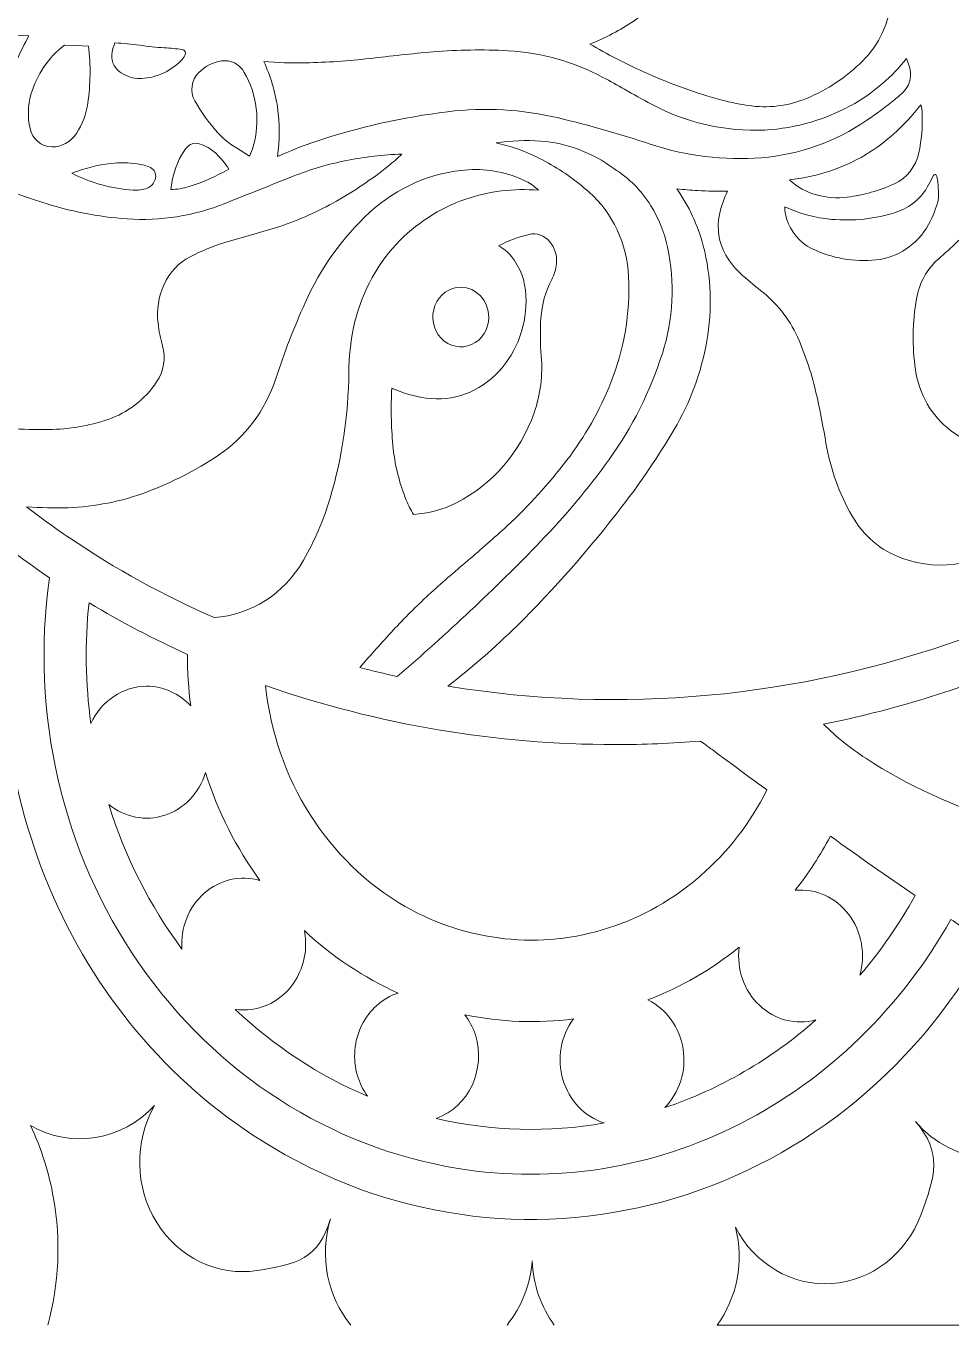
# Model space of a CAD drawing. Header units: millimetres. Extents: x -1202 to 1200, y -590 to 590.
# Drawn here: x -197 to 221, y -590 to -2 of the extents above; entities that cross this region are included whole.
import ezdxf

# ---------------------------------------------------------------- set-up
doc = ezdxf.new("R2010")
doc.units = ezdxf.units.MM
doc.header["$MEASUREMENT"] = 0
doc.layers.add('Layer 1', color=7, linetype='Continuous')

msp = doc.modelspace()

# ---------------------------------------------------------------- linework, layer by layer
at = {"layer": 'Layer 1', "color": 250, "lineweight": 20}
for points, knots in [([(110.9861, 51.2608), (108.1771, 38.481), (102.643, 26.5646), (94.7961, 16.4385), (89.9337, 10.3692), (84.2394, 5.1126), (77.9115, 0.8399), (71.5989, -3.42), (64.8893, -6.9753), (57.8896, -9.7623), (65.6755, -14.327), (73.6751, -18.4663), (81.8502, -22.1739), (92.7885, -27.1322), (104.0398, -31.2779), (115.5202, -34.5855), (120.1001, -35.8425), (124.7487, -36.8393), (129.4354, -37.563), (138.412, -38.9597), (147.5718, -37.8487), (156.0218, -34.3443), (165.3724, -30.4716), (173.9521, -24.7515), (181.3105, -17.4823), (188.8521, -10.0417), (193.5541, 0.0971), (194.5388, 10.9977), (195.3327, 19.8541), (194.7984, 28.793), (192.9664, 37.4716), (191.7832, 43.0584), (187.7835, 47.4834), (182.5852, 48.9499), (174.8299, 51.1402), (166.5784, 50.0038), (159.6018, 45.801), (155.3959, 43.2679), (151.1748, 40.7729), (146.9306, 38.3223), (141.8622, 35.3892), (136.1755, 33.8909), (130.4048, 33.9735), (124.3975, 34.056), (118.8024, 37.2113), (115.3522, 42.4426), (113.5585, 45.1788), (112.0852, 48.1373), (110.9861, 51.2608)], [0, 0, 0, 0, 0.0625, 0.0625, 0.0625, 0.125, 0.125, 0.125, 0.1875, 0.1875, 0.1875, 0.25, 0.25, 0.25, 0.3125, 0.3125, 0.3125, 0.375, 0.375, 0.375, 0.4375, 0.4375, 0.4375, 0.5, 0.5, 0.5, 0.5625, 0.5625, 0.5625, 0.625, 0.625, 0.625, 0.6875, 0.6875, 0.6875, 0.75, 0.75, 0.75, 0.8125, 0.8125, 0.8125, 0.875, 0.875, 0.875, 0.9375, 0.9375, 0.9375, 1, 1, 1, 1]), ([(-311.8613, 25.7456), (-312.0598, 24.0823), (-312.2353, 22.4189), (-312.4033, 20.7556), (-312.5713, 18.9716), (-312.7163, 17.1877), (-312.846, 15.4037), (-309.4569, 9.9756), (-305.5792, 4.9094), (-301.2589, 0.2939), (-289.8777, -11.8891), (-277.077, -22.4723), (-263.1846, -31.208), (-248.7884, -40.2548), (-233.6977, -47.9875), (-218.0725, -54.3107), (-212.9353, -56.3931), (-207.6608, -58.0818), (-202.2871, -59.3642), (-203.9511, -57.0406), (-205.1877, -54.406), (-205.9204, -51.5935), (-207.9662, -43.8228), (-207.8135, -35.5822), (-205.4777, -27.9004), (-203.1649, -20.282), (-200.0582, -12.9684), (-196.2264, -6.0801), (-223.5836, -4.0104), (-250.6279, 1.3415), (-276.8556, 9.8677), (-286.0536, 12.8642), (-295.0225, 16.5909), (-303.6938, 21.0222), (-306.4876, 22.4507), (-309.2127, 24.0315), (-311.8613, 25.7456)], [0, 0, 0, 0, 0.08333333, 0.08333333, 0.08333333, 0.16666667, 0.16666667, 0.16666667, 0.25, 0.25, 0.25, 0.33333333, 0.33333333, 0.33333333, 0.41666667, 0.41666667, 0.41666667, 0.5, 0.5, 0.5, 0.58333333, 0.58333333, 0.58333333, 0.66666667, 0.66666667, 0.66666667, 0.75, 0.75, 0.75, 0.83333333, 0.83333333, 0.83333333, 0.91666667, 0.91666667, 0.91666667, 1, 1, 1, 1]), ([(-241.9948, -177.8108), (-235.6212, -180.0837), (-229.0414, -181.6264), (-222.3623, -182.42), (-210.6836, -183.8103), (-198.9361, -184.4515), (-187.181, -184.3499), (-178.0747, -184.2738), (-169.0217, -182.731), (-160.3428, -179.7853), (-151.4883, -176.7824), (-143.7712, -170.84), (-138.3134, -162.828), (-135.0847, -158.092), (-134.1075, -152.029), (-135.6648, -146.4168), (-136.596, -143.0711), (-137.2753, -139.6492), (-137.6875, -136.1892), (-138.4127, -130.196), (-137.4661, -124.1013), (-134.9701, -118.6733), (-132.4588, -113.2071), (-128.314, -108.7948), (-123.1769, -106.1283), (-118.116, -103.5), (-112.8492, -101.3288), (-107.4449, -99.6527), (-103.239, -98.4084), (-99.0178, -97.2021), (-94.7967, -96.034), (-90.6901, -94.8976), (-86.5987, -93.6787), (-82.5302, -92.3708), (-73.6909, -89.3806), (-65.1266, -85.5397), (-56.9438, -80.9052), (-48.7534, -76.2707), (-40.9142, -70.9823), (-33.487, -65.078), (-31.3497, -63.3766), (-29.2964, -61.5482), (-27.3424, -59.5991), (-35.7083, -59.9229), (-44.0437, -60.8879), (-52.2724, -62.5005), (-60.5161, -64.113), (-68.6072, -66.4938), (-76.4541, -69.611), (-86.7132, -73.6931), (-96.9722, -77.7944), (-107.2159, -81.9083), (-121.406, -87.6094), (-136.573, -90.0091), (-151.702, -88.9489), (-164.793, -88.0347), (-177.7388, -85.5143), (-190.2801, -81.4258), (-210.2332, -74.9248), (-229.7437, -66.9699), (-248.6739, -57.6247), (-257.4139, -53.3076), (-265.8485, -48.3303), (-273.9245, -42.7372), (-288.4427, -32.4714), (-301.7091, -20.3328), (-313.4261, -6.5943), (-312.7621, -41.4865), (-304.6098, -75.7564), (-289.6106, -106.7886), (-277.0387, -132.7863), (-261.0014, -156.708), (-241.9948, -177.8108)], [0, 0, 0, 0, 0.04166667, 0.04166667, 0.04166667, 0.08333333, 0.08333333, 0.08333333, 0.125, 0.125, 0.125, 0.16666667, 0.16666667, 0.16666667, 0.20833333, 0.20833333, 0.20833333, 0.25, 0.25, 0.25, 0.29166667, 0.29166667, 0.29166667, 0.33333333, 0.33333333, 0.33333333, 0.375, 0.375, 0.375, 0.41666667, 0.41666667, 0.41666667, 0.45833333, 0.45833333, 0.45833333, 0.5, 0.5, 0.5, 0.54166667, 0.54166667, 0.54166667, 0.58333333, 0.58333333, 0.58333333, 0.625, 0.625, 0.625, 0.66666667, 0.66666667, 0.66666667, 0.70833333, 0.70833333, 0.70833333, 0.75, 0.75, 0.75, 0.79166667, 0.79166667, 0.79166667, 0.83333333, 0.83333333, 0.83333333, 0.875, 0.875, 0.875, 0.91666667, 0.91666667, 0.91666667, 0.95833333, 0.95833333, 0.95833333, 1, 1, 1, 1]), ([(-169.1972, -10.6511), (-169.1972, -10.6511), (-174.6321, -10.4353), (-174.6321, -10.4353), (-174.6321, -10.4353), (-180.0593, -10.2131), (-180.0593, -10.2131), (-187.2956, -15.711), (-192.6159, -23.596), (-195.2188, -32.6428), (-196.6461, -37.6138), (-196.8065, -42.8959), (-195.6691, -47.9557), (-194.5852, -52.8124), (-190.532, -56.2661), (-185.8452, -56.3359), (-181.3874, -56.3994), (-177.1893, -54.1012), (-174.6397, -50.2032), (-171.9834, -46.1337), (-170.2278, -41.4801), (-169.5026, -36.579), (-168.2355, -27.9956), (-168.1286, -19.2662), (-169.1972, -10.6511)], [0, 0, 0, 0, 0.125, 0.125, 0.125, 0.25, 0.25, 0.25, 0.375, 0.375, 0.375, 0.5, 0.5, 0.5, 0.625, 0.625, 0.625, 0.75, 0.75, 0.75, 0.875, 0.875, 0.875, 1, 1, 1, 1]), ([(-157.2208, -9.2163), (-153.4576, -9.3877), (-149.7098, -9.7433), (-145.9772, -10.2829), (-142.2446, -10.8162), (-138.4966, -11.2035), (-134.7412, -11.4447), (-132.0619, -11.578), (-129.3826, -11.8383), (-126.7186, -12.2319), (-126.1614, -12.3145), (-125.6882, -12.6827), (-125.4439, -13.2223), (-125.1997, -13.7556), (-125.2225, -14.3905), (-125.505, -14.9047), (-125.9859, -15.7618), (-126.566, -16.5427), (-127.2378, -17.2283), (-132.4435, -22.5231), (-139.382, -25.4371), (-146.5802, -25.3609), (-146.7252, -25.3609), (-146.8779, -25.3609), (-147.0229, -25.3609), (-149.9923, -25.0625), (-152.8394, -23.9515), (-155.282, -22.1295), (-157.8925, -20.1741), (-159.1673, -16.7522), (-158.5261, -13.4191), (-158.2436, -11.9716), (-157.8009, -10.5622), (-157.2208, -9.2163)], [0, 0, 0, 0, 0.09090909, 0.09090909, 0.09090909, 0.18181818, 0.18181818, 0.18181818, 0.27272727, 0.27272727, 0.27272727, 0.36363636, 0.36363636, 0.36363636, 0.45454545, 0.45454545, 0.45454545, 0.54545455, 0.54545455, 0.54545455, 0.63636364, 0.63636364, 0.63636364, 0.72727273, 0.72727273, 0.72727273, 0.81818182, 0.81818182, 0.81818182, 0.90909091, 0.90909091, 0.90909091, 1, 1, 1, 1]), ([(-96.2852, -60.507), (-95.5676, -59.1166), (-94.9875, -57.6501), (-94.5525, -56.1328), (-91.3694, -44.8386), (-92.8427, -32.6301), (-98.6134, -22.5675), (-100.7887, -18.7837), (-104.8802, -16.7458), (-109.0021, -17.3997), (-112.8645, -18.0092), (-116.4673, -19.8694), (-119.3145, -22.7199), (-122.6349, -26.0466), (-123.3296, -31.3858), (-120.9861, -35.5441), (-118.139, -40.6231), (-114.7574, -45.3338), (-110.9028, -49.6), (-109.0631, -51.6443), (-107.0251, -53.4854), (-104.8267, -55.0853), (-104.8267, -55.0853), (-100.5598, -57.7961), (-100.5598, -57.7961), (-100.5598, -57.7961), (-96.2852, -60.507), (-96.2852, -60.507)], [0, 0, 0, 0, 0.11111111, 0.11111111, 0.11111111, 0.22222222, 0.22222222, 0.22222222, 0.33333333, 0.33333333, 0.33333333, 0.44444444, 0.44444444, 0.44444444, 0.55555556, 0.55555556, 0.55555556, 0.66666667, 0.66666667, 0.66666667, 0.77777778, 0.77777778, 0.77777778, 0.88888889, 0.88888889, 0.88888889, 1, 1, 1, 1]), ([(201.2484, -16.3459), (194.6609, -24.5356), (186.7453, -31.4048), (177.8755, -36.6044), (165.319, -43.8164), (151.4037, -47.943), (137.1526, -48.6922), (119.3673, -49.5429), (101.6735, -45.5179), (85.7737, -36.9916), (81.6747, -34.7887), (77.5909, -32.5349), (73.5376, -30.2303), (70.3089, -28.3956), (67.0648, -26.6053), (63.7978, -24.853), (50.4168, -17.6727), (35.7688, -13.5588), (20.8001, -12.7779), (9.4801, -12.1811), (-1.8628, -12.3335), (-13.1676, -13.2287), (-22.7854, -14.1683), (-32.4031, -15.1904), (-42.0056, -16.3014), (-51.6159, -17.4124), (-61.2718, -18.06), (-70.9354, -18.2504), (-77.2328, -18.3711), (-83.5301, -18.1616), (-89.8046, -17.6219), (-86.7742, -24.1801), (-84.6828, -31.1826), (-83.5759, -38.3947), (-82.5455, -45.7782), (-82.5455, -53.2886), (-83.5759, -60.6721), (-77.9121, -58.1072), (-72.1415, -55.8281), (-66.2869, -53.8409), (-46.8222, -47.4161), (-26.8386, -42.9213), (-6.5954, -40.4136), (10.2205, -38.3312), (27.2424, -39.2898), (43.7607, -43.2387), (57.7141, -46.5717), (71.5378, -50.5142), (85.186, -55.0662), (101.4827, -60.4943), (118.6039, -62.583), (135.626, -61.2244), (152.6097, -59.8721), (169.0058, -54.0504), (183.3486, -44.2799), (187.6766, -41.3341), (191.8825, -38.1915), (195.9586, -34.8648), (197.2562, -33.8046), (198.5233, -32.6936), (199.7446, -31.5318), (202.4086, -29.005), (203.607, -25.1451), (202.8742, -21.4248), (202.5307, -19.6662), (201.9811, -17.9584), (201.2484, -16.3459)], [0, 0, 0, 0, 0.04545455, 0.04545455, 0.04545455, 0.09090909, 0.09090909, 0.09090909, 0.13636364, 0.13636364, 0.13636364, 0.18181818, 0.18181818, 0.18181818, 0.22727273, 0.22727273, 0.22727273, 0.27272727, 0.27272727, 0.27272727, 0.31818182, 0.31818182, 0.31818182, 0.36363636, 0.36363636, 0.36363636, 0.40909091, 0.40909091, 0.40909091, 0.45454545, 0.45454545, 0.45454545, 0.5, 0.5, 0.5, 0.54545455, 0.54545455, 0.54545455, 0.59090909, 0.59090909, 0.59090909, 0.63636364, 0.63636364, 0.63636364, 0.68181818, 0.68181818, 0.68181818, 0.72727273, 0.72727273, 0.72727273, 0.77272727, 0.77272727, 0.77272727, 0.81818182, 0.81818182, 0.81818182, 0.86363636, 0.86363636, 0.86363636, 0.90909091, 0.90909091, 0.90909091, 0.95454545, 0.95454545, 0.95454545, 1, 1, 1, 1]), ([(148.2817, -71.2426), (151.793, -74.5502), (155.9989, -76.9119), (160.5483, -78.1245), (165.0671, -79.3244), (169.7539, -79.6609), (174.3795, -79.1022), (181.7761, -78.2197), (189.0047, -76.1691), (195.8365, -73.0202), (201.3629, -70.4744), (205.4313, -65.2875), (206.8053, -59.0405), (208.0724, -53.2632), (208.5991, -47.3272), (208.3625, -41.4039), (208.3091, -39.9882), (208.1029, -38.5851), (207.7594, -37.2138), (203.9963, -42.0515), (199.8363, -46.5209), (195.325, -50.565), (190.8138, -54.6155), (185.9057, -58.1453), (180.6846, -61.0847), (170.5782, -66.6017), (159.5865, -70.049), (148.2817, -71.2426)], [0, 0, 0, 0, 0.11111111, 0.11111111, 0.11111111, 0.22222222, 0.22222222, 0.22222222, 0.33333333, 0.33333333, 0.33333333, 0.44444444, 0.44444444, 0.44444444, 0.55555556, 0.55555556, 0.55555556, 0.66666667, 0.66666667, 0.66666667, 0.77777778, 0.77777778, 0.77777778, 0.88888889, 0.88888889, 0.88888889, 1, 1, 1, 1]), ([(-105.6358, -66.3604), (-111.353, -69.6935), (-117.3909, -72.3599), (-123.6501, -74.3153), (-126.3064, -75.1533), (-129.0621, -75.6041), (-131.8405, -75.6676), (-131.3749, -70.1823), (-129.7567, -64.8876), (-127.1079, -60.1578), (-126.4439, -59.0151), (-125.711, -57.9231), (-124.9096, -56.8946), (-123.4974, -55.0789), (-121.2152, -54.3107), (-119.0855, -54.9329), (-116.2307, -55.7582), (-113.6049, -57.2819), (-111.3988, -59.3706), (-109.2235, -61.4466), (-107.2846, -63.7956), (-105.6358, -66.3604)], [0, 0, 0, 0, 0.14285714, 0.14285714, 0.14285714, 0.28571429, 0.28571429, 0.28571429, 0.42857143, 0.42857143, 0.42857143, 0.57142857, 0.57142857, 0.57142857, 0.71428571, 0.71428571, 0.71428571, 0.85714286, 0.85714286, 0.85714286, 1, 1, 1, 1]), ([(-46.3719, -292.188), (-40.7309, -293.6481), (-35.0671, -294.9941), (-29.3804, -296.232), (-6.9084, -276.9766), (14.7164, -256.6229), (35.4176, -235.2279), (46.646, -223.629), (57.0501, -211.1603), (66.5533, -197.9297), (76.9803, -183.4167), (85.1324, -167.2023), (90.6894, -149.9213), (95.6739, -134.4242), (96.4906, -117.7463), (93.0404, -101.7795), (91.5902, -95.0817), (89.0331, -88.714), (85.476, -82.9748), (81.1937, -76.0739), (75.4612, -70.3283), (68.7365, -66.1954), (58.9583, -58.8944), (47.4856, -54.571), (35.5703, -53.7076), (28.8608, -53.2188), (22.1206, -53.5108), (15.4721, -54.571), (23.2275, -56.2598), (30.7309, -59.0722), (37.7763, -62.9258), (44.8065, -66.7795), (51.4168, -71.4394), (57.4928, -76.823), (68.2403, -86.3523), (74.7437, -100.2495), (75.4231, -115.1244), (76.1788, -131.561), (73.4232, -147.9595), (67.3777, -163.1074), (62.3016, -175.8174), (55.5539, -187.702), (47.3483, -198.4058), (39.1655, -209.0715), (30.1583, -218.9881), (20.4261, -228.054), (14.5409, -233.3868), (8.5794, -238.6245), (2.5415, -243.7605), (-3.4505, -248.8521), (-9.3662, -254.039), (-15.2132, -259.3083), (-20.7321, -264.4317), (-26.0676, -269.7646), (-31.2124, -275.2942), (-36.3648, -280.8302), (-41.4102, -286.4551), (-46.3642, -292.188)], [0, 0, 0, 0, 0.05263158, 0.05263158, 0.05263158, 0.10526316, 0.10526316, 0.10526316, 0.15789474, 0.15789474, 0.15789474, 0.21052632, 0.21052632, 0.21052632, 0.26315789, 0.26315789, 0.26315789, 0.31578947, 0.31578947, 0.31578947, 0.36842105, 0.36842105, 0.36842105, 0.42105263, 0.42105263, 0.42105263, 0.47368421, 0.47368421, 0.47368421, 0.52631579, 0.52631579, 0.52631579, 0.57894737, 0.57894737, 0.57894737, 0.63157895, 0.63157895, 0.63157895, 0.68421053, 0.68421053, 0.68421053, 0.73684211, 0.73684211, 0.73684211, 0.78947368, 0.78947368, 0.78947368, 0.84210526, 0.84210526, 0.84210526, 0.89473684, 0.89473684, 0.89473684, 0.94736842, 0.94736842, 0.94736842, 1, 1, 1, 1]), ([(-176.777, -68.2714), (-168.0447, -72.7027), (-158.5948, -75.3057), (-148.9465, -75.9215), (-146.8015, -76.0612), (-144.649, -75.7628), (-142.6033, -75.0454), (-142.2979, -74.9438), (-142.0079, -74.8041), (-141.7331, -74.6391), (-140.2523, -73.7249), (-139.1989, -72.1885), (-138.8249, -70.4045), (-138.428, -68.4745), (-139.3745, -66.5128), (-141.0843, -65.7383), (-143.0002, -64.8749), (-145.0078, -64.2781), (-147.0687, -63.9734), (-151.0304, -63.4528), (-155.0377, -63.3956), (-159.0146, -63.8019), (-165.083, -64.532), (-171.0445, -66.0367), (-176.777, -68.2714)], [0, 0, 0, 0, 0.125, 0.125, 0.125, 0.25, 0.25, 0.25, 0.375, 0.375, 0.375, 0.5, 0.5, 0.5, 0.625, 0.625, 0.625, 0.75, 0.75, 0.75, 0.875, 0.875, 0.875, 1, 1, 1, 1]), ([(-197.2187, -219.3563), (-190.8984, -224.2829), (-184.4178, -228.9872), (-177.8075, -233.4567), (-157.0071, -247.5189), (-135.0847, -259.5877), (-112.2844, -269.5424), (-95.6364, -268.4694), (-80.5227, -258.7878), (-71.8361, -243.6209), (-66.7677, -234.7899), (-62.7068, -225.3431), (-59.7452, -215.4837), (-54.3408, -197.0091), (-51.4937, -177.7918), (-51.2952, -158.4411), (-51.2189, -151.591), (-50.4937, -144.7725), (-49.1121, -138.081), (-46.1352, -123.8855), (-39.4868, -110.8581), (-29.9147, -100.478), (-21.0526, -91.1138), (-10.2517, -84.1112), (1.6255, -80.0291), (12.2433, -76.385), (23.4259, -75.02), (34.5398, -76.0104), (32.9292, -74.328), (31.0514, -72.9567), (29.0058, -71.9473), (20.8154, -67.9159), (11.8082, -66.1129), (2.8011, -66.7033), (-13.6789, -67.7762), (-29.3727, -74.5883), (-41.8683, -86.0857), (-54.1653, -97.399), (-64.1189, -111.3088), (-71.1033, -126.9392), (-76.1031, -138.1191), (-80.5303, -149.5848), (-84.3621, -161.2726), (-89.087, -175.6587), (-98.2622, -187.9115), (-110.3837, -196.0124), (-120.6121, -202.8435), (-131.5276, -208.443), (-142.9239, -212.6966), (-154.3431, -216.9629), (-166.3196, -219.35), (-178.4182, -219.7754), (-184.685, -219.9912), (-190.9594, -219.8579), (-197.211, -219.3563)], [0, 0, 0, 0, 0.05555556, 0.05555556, 0.05555556, 0.11111111, 0.11111111, 0.11111111, 0.16666667, 0.16666667, 0.16666667, 0.22222222, 0.22222222, 0.22222222, 0.27777778, 0.27777778, 0.27777778, 0.33333333, 0.33333333, 0.33333333, 0.38888889, 0.38888889, 0.38888889, 0.44444444, 0.44444444, 0.44444444, 0.5, 0.5, 0.5, 0.55555556, 0.55555556, 0.55555556, 0.61111111, 0.61111111, 0.61111111, 0.66666667, 0.66666667, 0.66666667, 0.72222222, 0.72222222, 0.72222222, 0.77777778, 0.77777778, 0.77777778, 0.83333333, 0.83333333, 0.83333333, 0.88888889, 0.88888889, 0.88888889, 0.94444444, 0.94444444, 0.94444444, 1, 1, 1, 1]), ([(215.7361, -79.6164), (214.8125, -83.7938), (213.3012, -87.7935), (211.2401, -91.482), (206.1717, -100.5669), (197.3478, -106.5346), (187.4705, -107.5631), (177.4787, -108.598), (167.4029, -106.8013), (158.2736, -102.3636), (152.8464, -99.7226), (148.7092, -94.7706), (146.8925, -88.714), (146.3887, -87.038), (146.1216, -85.2857), (146.1139, -83.5208), (152.8616, -86.5491), (159.9987, -88.4474), (167.2884, -89.1584), (177.1733, -90.0409), (187.1193, -88.9426), (196.6302, -85.9206), (202.8131, -83.9525), (208.0571, -79.5212), (211.2554, -73.5471), (212.0035, -72.1568), (212.7363, -70.7601), (213.4614, -69.3507), (213.5989, -69.084), (213.8278, -68.8809), (214.1027, -68.7793), (214.3545, -68.6904), (214.6217, -68.8174), (214.7286, -69.0713), (214.8201, -69.2872), (214.8964, -69.5157), (214.9575, -69.7506), (215.1941, -70.6966), (215.3621, -71.6679), (215.4613, -72.6393), (215.6826, -74.9565), (215.7743, -77.2865), (215.7361, -79.6164)], [0, 0, 0, 0, 0.07142857, 0.07142857, 0.07142857, 0.14285714, 0.14285714, 0.14285714, 0.21428571, 0.21428571, 0.21428571, 0.28571429, 0.28571429, 0.28571429, 0.35714286, 0.35714286, 0.35714286, 0.42857143, 0.42857143, 0.42857143, 0.5, 0.5, 0.5, 0.57142857, 0.57142857, 0.57142857, 0.64285714, 0.64285714, 0.64285714, 0.71428571, 0.71428571, 0.71428571, 0.78571429, 0.78571429, 0.78571429, 0.85714286, 0.85714286, 0.85714286, 0.92857143, 0.92857143, 0.92857143, 1, 1, 1, 1]), ([(-6.2442, -300.638), (71.9347, -313.4051), (151.8465, -306.0343), (226.8042, -279.1478), (260.7184, -266.9839), (292.9762, -250.0901), (322.7304, -228.9111), (320.7534, -223.3623), (318.2038, -218.0549), (315.1353, -213.0966), (312.8912, -209.4652), (309.6395, -206.6591), (305.8381, -205.0846), (299.7392, -202.6848), (292.9838, -203.0784), (287.175, -206.1702), (281.9691, -208.9446), (277.0076, -212.2014), (272.3513, -215.9154), (265.3747, -221.4831), (258.4667, -227.1461), (251.6273, -232.9107), (236.7961, -245.4112), (217.0337, -249.0743), (199.1187, -242.6368), (189.6841, -239.2466), (181.6693, -232.4282), (176.4864, -223.375), (170.7232, -213.3124), (166.7541, -202.2087), (164.7847, -190.6097), (163.6244, -183.8167), (162.3267, -177.0554), (160.8765, -170.3258), (158.93, -161.2917), (156.1591, -152.4861), (152.6022, -144.0297), (148.9917, -135.4527), (143.4042, -127.9931), (136.3588, -122.3428), (133.2521, -119.8541), (130.1835, -117.2956), (127.1684, -114.68), (124.1303, -112.0453), (121.5275, -108.8963), (119.4589, -105.3475), (116.2759, -99.8813), (115.2301, -93.3041), (116.543, -87.0316), (117.314, -83.3431), (118.5429, -79.7815), (120.184, -76.4357), (115.6805, -76.4611), (111.1845, -76.3469), (106.6886, -76.112), (103.5513, -75.9342), (100.4218, -75.6803), (97.2998, -75.3438), (102.6888, -83.0955), (106.7267, -91.8248), (109.2152, -101.1002), (112.8256, -115.1625), (113.3905, -129.9103), (110.8486, -144.2392), (108.3145, -158.5046), (103.2766, -172.1288), (96.0021, -184.4071), (88.8575, -196.4695), (81.0259, -208.0494), (72.553, -219.0897), (57.798, -238.3324), (41.8218, -256.4769), (24.7388, -273.4023), (14.8386, -283.084), (4.4421, -292.1626), (-6.4046, -300.6126)], [0, 0, 0, 0, 0.04, 0.04, 0.04, 0.08, 0.08, 0.08, 0.12, 0.12, 0.12, 0.16, 0.16, 0.16, 0.2, 0.2, 0.2, 0.24, 0.24, 0.24, 0.28, 0.28, 0.28, 0.32, 0.32, 0.32, 0.36, 0.36, 0.36, 0.4, 0.4, 0.4, 0.44, 0.44, 0.44, 0.48, 0.48, 0.48, 0.52, 0.52, 0.52, 0.56, 0.56, 0.56, 0.6, 0.6, 0.6, 0.64, 0.64, 0.64, 0.68, 0.68, 0.68, 0.72, 0.72, 0.72, 0.76, 0.76, 0.76, 0.8, 0.8, 0.8, 0.84, 0.84, 0.84, 0.88, 0.88, 0.88, 0.92, 0.92, 0.92, 0.96, 0.96, 0.96, 1, 1, 1, 1]), ([(235.6358, -77.6674), (234.7275, -81.7305), (233.3687, -85.6603), (231.5902, -89.387), (229.804, -93.1263), (227.3615, -96.4721), (224.3998, -99.2401), (221.5297, -101.9192), (218.6291, -104.5539), (215.6903, -107.1378), (210.5074, -111.7024), (206.9961, -118.0574), (205.7748, -125.0981), (203.92, -135.7384), (203.7673, -146.6327), (205.3168, -157.3238), (206.9198, -168.3704), (212.6294, -178.2616), (221.1633, -184.7753), (233.9641, -194.5586), (250.1769, -197.8345), (265.4586, -193.7205), (272.2751, -191.8858), (278.3434, -187.7401), (282.7553, -181.9057), (284.1294, -180.0837), (285.2133, -178.0394), (285.9537, -175.8428), (277.3358, -165.9325), (269.695, -155.1144), (263.1381, -143.5599), (259.5887, -137.1986), (256.3751, -130.6341), (253.5051, -123.8982), (247.0398, -108.7122), (241.0783, -93.2977), (235.6358, -77.6674)], [0, 0, 0, 0, 0.08333333, 0.08333333, 0.08333333, 0.16666667, 0.16666667, 0.16666667, 0.25, 0.25, 0.25, 0.33333333, 0.33333333, 0.33333333, 0.41666667, 0.41666667, 0.41666667, 0.5, 0.5, 0.5, 0.58333333, 0.58333333, 0.58333333, 0.66666667, 0.66666667, 0.66666667, 0.75, 0.75, 0.75, 0.83333333, 0.83333333, 0.83333333, 0.91666667, 0.91666667, 0.91666667, 1, 1, 1, 1]), ([(-31.8612, -165.6341), (-32.2963, -174.2302), (-32.1207, -182.8517), (-31.3422, -191.416), (-30.5635, -200.0247), (-28.5179, -208.4557), (-25.289, -216.3915), (-24.3807, -218.6326), (-23.2815, -220.7848), (-22.022, -222.8291), (-15.259, -222.4418), (-8.6335, -220.6515), (-2.5192, -217.5533), (13.7164, -209.3382), (26.3189, -194.73), (32.6238, -176.8014), (35.5245, -168.5609), (36.6236, -159.7299), (35.8527, -150.9688), (35.3565, -145.2931), (35.2955, -139.5793), (35.6847, -133.8973), (36.097, -127.7645), (37.7763, -121.8095), (40.5853, -116.4385), (41.7456, -114.2356), (42.4707, -111.804), (42.7226, -109.29), (43.0889, -105.6458), (41.9975, -102.0081), (39.7151, -99.2718), (37.364, -96.4657), (33.7841, -95.2087), (30.3339, -95.9832), (25.5403, -97.0561), (20.907, -98.8084), (16.556, -101.1891), (18.762, -102.3445), (20.7313, -103.9698), (22.3344, -105.9633), (26.3037, -110.9025), (28.624, -117.1051), (28.937, -123.5998), (29.5554, -136.4494), (25.0746, -148.9817), (16.5865, -158.1301), (8.0069, -167.3737), (-4.1299, -171.8177), (-16.2285, -170.129), (-21.6022, -169.3862), (-26.8614, -167.8689), (-31.8612, -165.6341)], [0, 0, 0, 0, 0.05882353, 0.05882353, 0.05882353, 0.11764706, 0.11764706, 0.11764706, 0.17647059, 0.17647059, 0.17647059, 0.23529412, 0.23529412, 0.23529412, 0.29411765, 0.29411765, 0.29411765, 0.35294118, 0.35294118, 0.35294118, 0.41176471, 0.41176471, 0.41176471, 0.47058824, 0.47058824, 0.47058824, 0.52941176, 0.52941176, 0.52941176, 0.58823529, 0.58823529, 0.58823529, 0.64705882, 0.64705882, 0.64705882, 0.70588235, 0.70588235, 0.70588235, 0.76470588, 0.76470588, 0.76470588, 0.82352941, 0.82352941, 0.82352941, 0.88235294, 0.88235294, 0.88235294, 0.94117647, 0.94117647, 0.94117647, 1, 1, 1, 1]), ([(-0.5652, -119.9176), (-5.687, -119.9176), (-10.3128, -123.2062), (-12.2745, -128.2533), (-14.2362, -133.2942), (-13.1523, -139.1032), (-9.5266, -142.9632), (-5.9008, -146.8231), (-0.4506, -147.9786), (4.2896, -145.8899), (9.0298, -143.8012), (12.1135, -138.881), (12.1135, -133.4211), (12.1135, -125.9615), (6.4421, -119.9176), (-0.5652, -119.9176)], [0, 0, 0, 0, 0.2, 0.2, 0.2, 0.4, 0.4, 0.4, 0.6, 0.6, 0.6, 0.8, 0.8, 0.8, 1, 1, 1, 1]), ([(-204.2259, -239.0562), (-198.5239, -243.3606), (-192.7227, -247.5062), (-186.8222, -251.4868), (-195.608, -313.1131), (-181.0439, -375.9265), (-146.3435, -426.1125), (-111.6432, -476.3049), (-59.6383, -509.7559), (-1.7712, -519.1074), (41.7303, -526.1417), (86.2088, -519.082), (125.8937, -498.8426), (165.5328, -478.6221), (198.7218, -446.4472), (221.3465, -406.3111), (226.7661, -409.8854), (232.2161, -413.4089), (237.6967, -416.8816), (170.2119, -538.2422), (23.1282, -578.3656), (-90.8351, -506.5054), (-133.245, -479.7522), (-166.831, -439.6605), (-186.9673, -391.741), (-207.0731, -343.8722), (-213.0957, -290.6325), (-204.2259, -239.0498)], [0, 0, 0, 0, 0.11111111, 0.11111111, 0.11111111, 0.22222222, 0.22222222, 0.22222222, 0.33333333, 0.33333333, 0.33333333, 0.44444444, 0.44444444, 0.44444444, 0.55555556, 0.55555556, 0.55555556, 0.66666667, 0.66666667, 0.66666667, 0.77777778, 0.77777778, 0.77777778, 0.88888889, 0.88888889, 0.88888889, 1, 1, 1, 1]), ([(337.699, -242.7384), (311.6851, -261.778), (283.7325, -277.6305), (254.3752, -289.9913), (225.0486, -302.3394), (194.6685, -311.6656), (163.6702, -317.8301), (169.5249, -323.6836), (175.9291, -328.8641), (182.799, -333.3018), (202.2177, -345.8467), (223.1632, -355.4903), (245.0476, -361.9595), (271.4812, -369.7747), (299.6018, -367.9463), (324.9515, -356.779), (331.9589, -353.6872), (338.4089, -349.3257), (344.0192, -343.8913), (352.7058, -335.473), (358.0567, -323.8359), (358.9803, -311.3672), (360.8275, -286.3726), (353.1638, -261.6446), (337.699, -242.7384)], [0, 0, 0, 0, 0.125, 0.125, 0.125, 0.25, 0.25, 0.25, 0.375, 0.375, 0.375, 0.5, 0.5, 0.5, 0.625, 0.625, 0.625, 0.75, 0.75, 0.75, 0.875, 0.875, 0.875, 1, 1, 1, 1]), ([(-122.8868, -309.5515), (-128.1613, -303.8695), (-135.3441, -300.6697), (-142.8475, -300.6634), (-153.5951, -300.7459), (-163.3808, -307.285), (-168.1133, -317.5571), (-170.5788, -299.4445), (-170.8613, -281.0715), (-168.9453, -262.8826), (-154.5034, -271.5422), (-139.6188, -279.332), (-124.36, -286.2202), (-124.3829, -294.0227), (-123.8944, -301.8252), (-122.8868, -309.5578)], [0, 0, 0, 0, 0.2, 0.2, 0.2, 0.4, 0.4, 0.4, 0.6, 0.6, 0.6, 0.8, 0.8, 0.8, 1, 1, 1, 1]), ([(138.0304, -347.6497), (122.8709, -377.7803), (97.086, -400.2609), (66.3549, -410.1457), (35.6314, -420.0369), (2.4728, -416.5197), (-25.8158, -400.3688), (-60.9741, -380.0658), (-84.5759, -342.7231), (-88.9955, -300.3904), (-37.8991, -318.0714), (15.4874, -327.0737), (69.2173, -327.0737), (82.1632, -327.0737), (95.109, -326.5658), (108.0168, -325.5374), (108.0168, -325.5374), (109.8945, -326.9214), (109.8945, -326.9214), (110.5128, -327.3785), (111.1388, -327.8419), (111.7646, -328.3054), (111.7646, -328.3054), (112.7035, -328.991), (112.7035, -328.991), (113.0165, -329.2259), (113.3294, -329.4545), (113.6424, -329.683), (113.6424, -329.683), (114.5736, -330.375), (114.5736, -330.375), (114.8866, -330.6099), (115.1995, -330.8385), (115.5125, -331.067), (115.5125, -331.067), (123.0159, -336.5967), (123.0159, -336.5967), (128.0157, -340.2853), (133.023, -343.9738), (138.0304, -347.6497)], [0, 0, 0, 0, 0.07692308, 0.07692308, 0.07692308, 0.15384615, 0.15384615, 0.15384615, 0.23076923, 0.23076923, 0.23076923, 0.30769231, 0.30769231, 0.30769231, 0.38461538, 0.38461538, 0.38461538, 0.46153846, 0.46153846, 0.46153846, 0.53846154, 0.53846154, 0.53846154, 0.61538462, 0.61538462, 0.61538462, 0.69230769, 0.69230769, 0.69230769, 0.76923077, 0.76923077, 0.76923077, 0.84615385, 0.84615385, 0.84615385, 0.92307692, 0.92307692, 0.92307692, 1, 1, 1, 1]), ([(-159.9993, -354.1761), (-152.786, -360.1121), (-143.3055, -361.9468), (-134.596, -359.0899), (-125.879, -356.2267), (-119.0091, -349.04), (-116.1848, -339.8091), (-110.5898, -357.4393), (-102.2544, -373.9394), (-91.5221, -388.6238), (-100.3231, -386.0717), (-109.7425, -388.2365), (-116.765, -394.4265), (-123.7951, -400.6164), (-127.5583, -410.0568), (-126.8637, -419.7385), (-141.4125, -400.1085), (-152.6256, -377.92), (-159.9993, -354.1824)], [0, 0, 0, 0, 0.16666667, 0.16666667, 0.16666667, 0.33333333, 0.33333333, 0.33333333, 0.5, 0.5, 0.5, 0.66666667, 0.66666667, 0.66666667, 0.83333333, 0.83333333, 0.83333333, 1, 1, 1, 1]), ([(150.8388, -393.0996), (156.8386, -385.4558), (162.1817, -377.247), (166.7998, -368.5812), (179.4862, -377.6978), (192.2641, -386.6621), (205.1489, -395.4676), (198.0043, -408.4189), (189.6154, -420.5257), (180.0969, -431.6105), (182.8295, -422.1129), (180.9517, -411.79), (175.0895, -404.0701), (169.2272, -396.3438), (160.1361, -392.2298), (150.8465, -393.0996)], [0, 0, 0, 0, 0.2, 0.2, 0.2, 0.4, 0.4, 0.4, 0.6, 0.6, 0.6, 0.8, 0.8, 0.8, 1, 1, 1, 1]), ([(-71.4315, -411.3329), (-58.8216, -423.135), (-44.5017, -432.6897), (-29.0217, -439.6224), (-36.1205, -441.9968), (-42.0362, -447.2789), (-45.4788, -454.3069), (-48.9213, -461.3284), (-49.6007, -469.5245), (-47.3642, -477.0794), (-46.3795, -480.4252), (-44.8452, -483.555), (-42.8377, -486.3357), (-64.7984, -477.0731), (-85.0644, -463.7727), (-102.7047, -447.044), (-95.331, -448.1233), (-87.8658, -446.0346), (-81.9349, -441.2477), (-76.0114, -436.4608), (-72.111, -429.3567), (-71.1033, -421.5098), (-70.6606, -418.1196), (-70.7752, -414.6786), (-71.4315, -411.3329)], [0, 0, 0, 0, 0.125, 0.125, 0.125, 0.25, 0.25, 0.25, 0.375, 0.375, 0.375, 0.5, 0.5, 0.5, 0.625, 0.625, 0.625, 0.75, 0.75, 0.75, 0.875, 0.875, 0.875, 1, 1, 1, 1]), ([(160.22, -451.8055), (151.1823, -454.2624), (141.595, -451.7801), (134.626, -445.1775), (127.6569, -438.5749), (124.2296, -428.7155), (125.4738, -418.8751), (112.9248, -429.0139), (99.002, -437.0703), (84.1784, -442.7587), (92.6206, -446.9107), (98.5898, -455.2465), (100.1011, -465.017), (101.6201, -474.7876), (98.4829, -484.7232), (91.7429, -491.548), (116.7796, -483.1741), (140.0379, -469.6706), (160.22, -451.8055)], [0, 0, 0, 0, 0.16666667, 0.16666667, 0.16666667, 0.33333333, 0.33333333, 0.33333333, 0.5, 0.5, 0.5, 0.66666667, 0.66666667, 0.66666667, 0.83333333, 0.83333333, 0.83333333, 1, 1, 1, 1]), ([(250.2948, -590.0266), (250.2948, -590.0266), (115.5252, -590.0266), (115.5252, -590.0266), (124.4714, -577.7702), (127.8471, -561.4179), (123.7564, -545.7082), (132.4353, -562.4813), (149.4191, -572.4233), (167.3723, -571.2488), (185.3179, -570.0807), (201.0269, -557.9992), (207.729, -540.2294), (214.4232, -522.4532), (217.4994, -511.8827), (205.2863, -497.8204), (222.5983, -518.3392), (252.2533, -520.028), (271.5193, -501.5915), (286.6484, -486.9262), (291.2129, -463.5695), (282.8317, -443.6919), (291.7168, -448.5931), (300.701, -453.3038), (309.7692, -457.8113), (323.4174, -464.3821), (337.1265, -470.7879), (350.9196, -477.0096), (297.1592, -474.8828), (251.9631, -519.5582), (249.9633, -576.8039), (249.8086, -581.2191), (249.9207, -585.6359), (250.2948, -590.0266)], [0, 0, 0, 0, 0.09090909, 0.09090909, 0.09090909, 0.18181818, 0.18181818, 0.18181818, 0.27272727, 0.27272727, 0.27272727, 0.36363636, 0.36363636, 0.36363636, 0.45454545, 0.45454545, 0.45454545, 0.54545455, 0.54545455, 0.54545455, 0.63636364, 0.63636364, 0.63636364, 0.72727273, 0.72727273, 0.72727273, 0.81818182, 0.81818182, 0.81818182, 0.90909091, 0.90909091, 0.90909091, 1, 1, 1, 1]), ([(-11.7096, -496.4491), (2.9766, -491.2178), (10.9074, -474.2924), (5.9994, -458.643), (4.9536, -455.3226), (3.3659, -452.2181), (1.3126, -449.4755), (17.4873, -452.8657), (34.0665, -453.4942), (50.4321, -451.342), (44.6613, -459.1128), (42.8753, -469.4166), (45.669, -478.8634), (48.4703, -488.3102), (55.4776, -495.6682), (64.3855, -498.5061), (39.1274, -502.9755), (13.2967, -502.2772), (-11.7172, -496.4491)], [0, 0, 0, 0, 0.16666667, 0.16666667, 0.16666667, 0.33333333, 0.33333333, 0.33333333, 0.5, 0.5, 0.5, 0.66666667, 0.66666667, 0.66666667, 0.83333333, 0.83333333, 0.83333333, 1, 1, 1, 1]), ([(-187.5641, -590.0266), (-182.5278, -571.4376), (-181.6277, -551.7837), (-185.0285, -532.6427), (-187.0055, -521.158), (-190.5243, -510.0416), (-195.486, -499.6298), (-176.9679, -510.2765), (-154.076, -506.607), (-139.3134, -490.6338), (-148.6107, -507.0323), (-148.2061, -527.659), (-138.2753, -543.6322), (-128.3522, -559.5991), (-110.6737, -568.0491), (-92.8732, -565.3382), (-75.0725, -562.6274), (-64.9357, -560.1704), (-59.6078, -541.88), (-64.8128, -559.0377), (-60.8725, -577.1628), (-50.4553, -590.0266)], [0, 0, 0, 0, 0.14285714, 0.14285714, 0.14285714, 0.28571429, 0.28571429, 0.28571429, 0.42857143, 0.42857143, 0.42857143, 0.57142857, 0.57142857, 0.57142857, 0.71428571, 0.71428571, 0.71428571, 0.85714286, 0.85714286, 0.85714286, 1, 1, 1, 1]), ([(20.3525, -590.0266), (26.8419, -582.0349), (30.9373, -571.9277), (31.7537, -561.0148), (32.1582, -571.7306), (35.7359, -581.833), (41.731, -590.0266)], [0, 0, 0, 0, 0.5, 0.5, 0.5, 1, 1, 1, 1])]:
    msp.add_open_spline(points, degree=3, knots=knots, dxfattribs=at)

doc.saveas('drawing.dxf')
